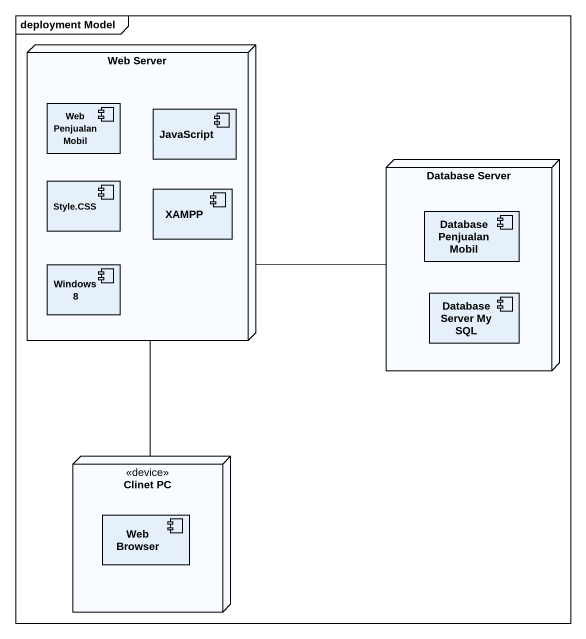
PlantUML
@startuml
mainframe deployment Model
node "Web Server" as Web_Server {
  component "Web Penjualan Mobil" as Web_Penjualan_Mobil
  component JavaScript
  component "Style.CSS" as Style_CSS
  component XAMPP
  component "Windows 8" as Windows_8
}
node "Database Server" as Database_Server {
  component "Database Penjualan Mobil" as Database_Penjualan_Mobil
  component "Database Server My SQL" as Database_Server_My_SQL
}
node "Clinet PC" as Clinet_PC <<device>> {
  component "Web Browser" as Web_Browser
}
Web_Server -right- Database_Server
Clinet_PC -up- Web_Server
@enduml
